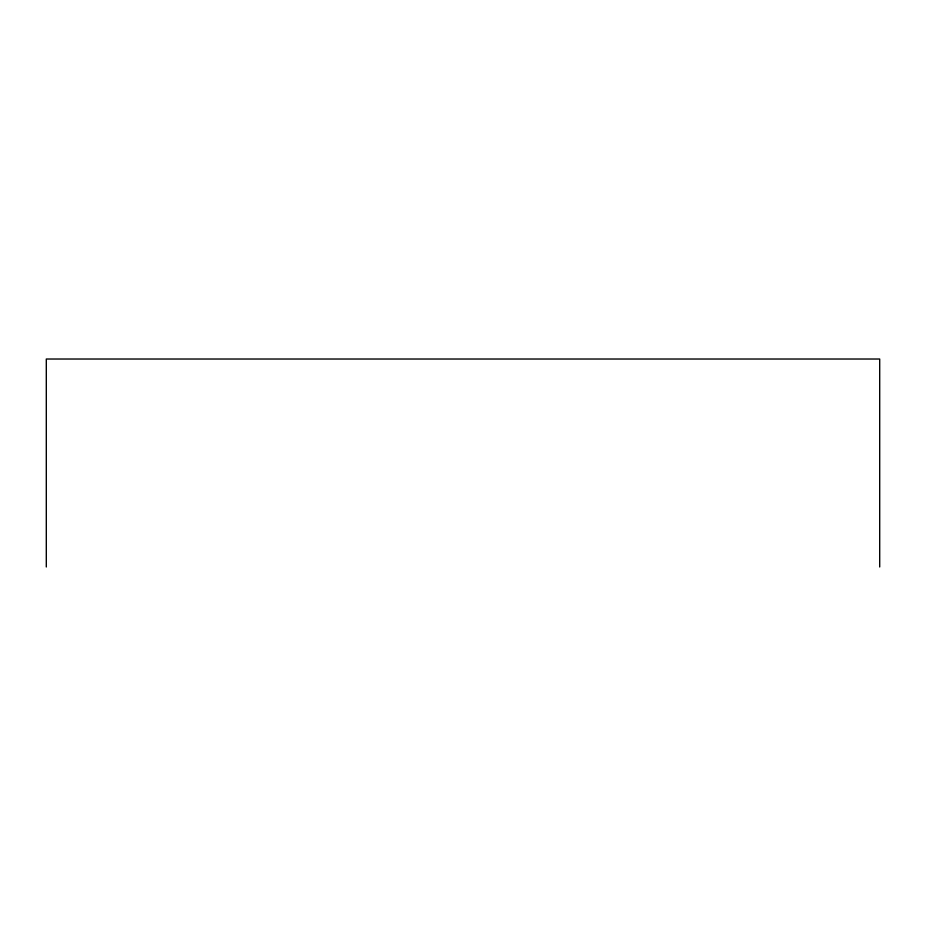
<?xml version="1.0" encoding="UTF-8"?>
<svg xmlns="http://www.w3.org/2000/svg" width="926" height="926" viewBox="0 0 926 926"><rect width="100%" height="100%" fill="white"/><g stroke="black" fill="none" stroke-linecap="round" stroke-linejoin="round"><path stroke-width="1.39" d="M879.7 566.978L879.7 359.022L46.3 359.022L46.3 566.978"/></g></svg>
